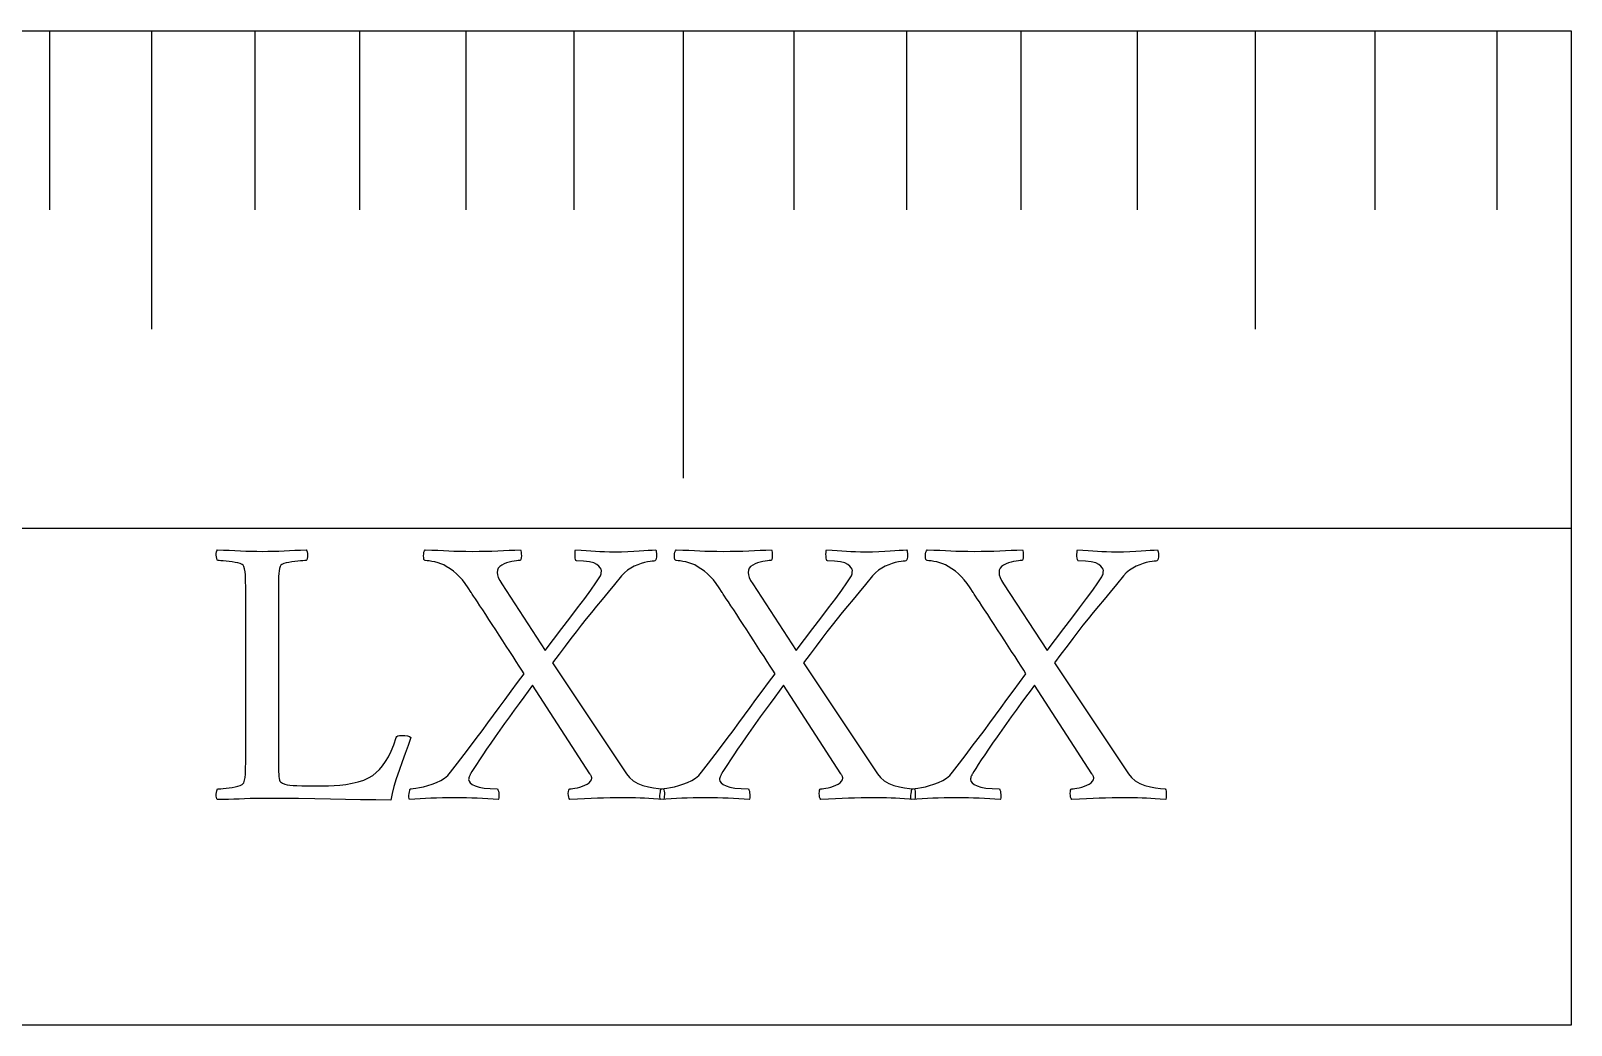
# Model space of a CAD drawing. Header units: millimetres. Extents: x -82 to 82, y -8 to 8.
# Drawn here: x 64.61 to 82.5, y -5.78 to 5.78 of the extents above; entities that cross this region are included whole.
import ezdxf

# ---------------------------------------------------------------- set-up
doc = ezdxf.new("R2010")
doc.units = ezdxf.units.MM
for name, color, linetype in [('CUT_OUTER', 1, 'Continuous'), ('ENGRAVE', 7, 'Continuous'), ('ENGRAVE_FINE', 8, 'Continuous'), ('GUIDE', 3, 'Continuous'), ('TEXT', 5, 'Continuous')]:
    doc.layers.add(name, color=color, linetype=linetype)

msp = doc.modelspace()

# ---------------------------------------------------------------- linework, layer by layer
at = {"layer": 'CUT_OUTER'}
msp.add_lwpolyline([(5.6529, 5.775), (82.5, 5.775), (82.5, -5.775), (5.6529, -5.775)], dxfattribs=at)
at = {"layer": 'ENGRAVE'}
for points in [[(66.0093, 5.775), (66.0093, 2.31)], [(72.1835, 5.775), (72.1835, 0.5775)], [(78.8274, 5.775), (78.8274, 2.31)]]:
    msp.add_lwpolyline(points, dxfattribs=at)
at = {"layer": 'ENGRAVE_FINE'}
for points in [[(64.8245, 5.775), (64.8245, 3.696)], [(67.2101, 5.775), (67.2101, 3.696)], [(68.4274, 5.775), (68.4274, 3.696)], [(69.6617, 5.775), (69.6617, 3.696)], [(70.9135, 5.775), (70.9135, 3.696)], [(73.4723, 5.775), (73.4723, 3.696)], [(74.7804, 5.775), (74.7804, 3.696)], [(76.1085, 5.775), (76.1085, 3.696)], [(77.4573, 5.775), (77.4573, 3.696)], [(80.2196, 5.775), (80.2196, 3.696)], [(81.6347, 5.775), (81.6347, 3.696)]]:
    msp.add_lwpolyline(points, dxfattribs=at)
at = {"layer": 'GUIDE'}
msp.add_lwpolyline([(-82.5, 0), (82.5, 0)], dxfattribs=at)
at = {"layer": 'TEXT'}
for points in [[(67.4846, -2.6364), (67.4846, -2.6414), (67.4846, -2.6476), (67.4846, -2.6548), (67.4846, -2.6632), (67.4846, -2.6849), (67.4846, -2.7096), (67.4846, -2.7374), (67.4846, -2.7683), (67.4848, -2.8), (67.4857, -2.8303), (67.4871, -2.8592), (67.489, -2.8868), (67.4918, -2.9108), (67.4957, -2.9292), (67.5008, -2.9421), (67.5069, -2.9493), (67.5305, -2.9635), (67.5567, -2.9745), (67.5853, -2.9825), (67.6165, -2.9874), (67.6535, -2.9903), (67.6997, -2.9924), (67.7552, -2.9936), (67.8199, -2.9941), (68.0658, -2.9941), (68.1299, -2.9922), (68.1971, -2.9868), (68.2674, -2.9777), (68.3407, -2.965), (68.4119, -2.9484), (68.4754, -2.9276), (68.5315, -2.9025), (68.5799, -2.8733), (68.6195, -2.8415), (68.6576, -2.804), (68.6944, -2.761), (68.7297, -2.7124), (68.7634, -2.6565), (68.7951, -2.5917), (68.8249, -2.5179), (68.8527, -2.4352), (68.8599, -2.4235), (68.8728, -2.4151), (68.8912, -2.41), (68.9153, -2.4084), (68.9522, -2.41), (68.9823, -2.4151), (69.0058, -2.4235), (69.0226, -2.4352), (68.9906, -2.526), (68.9572, -2.6196), (68.9224, -2.716), (68.8862, -2.8152), (68.8525, -2.9122), (68.8253, -3.0019), (68.8045, -3.0843), (68.7901, -3.1595), (68.6138, -3.1589), (68.438, -3.1572), (68.2628, -3.1545), (68.0881, -3.1505), (67.9082, -3.1466), (67.717, -3.1438), (67.5147, -3.1422), (67.3012, -3.1416), (67.2272, -3.142), (67.1571, -3.1433), (67.0908, -3.1454), (67.0285, -3.1483), (66.9676, -3.1512), (66.9056, -3.1533), (66.8424, -3.1546), (66.7781, -3.155), (66.7705, -3.1444), (66.7653, -3.1304), (66.7626, -3.1131), (66.7625, -3.0924), (66.7643, -3.0717), (66.7675, -3.0544), (66.7721, -3.0404), (66.7781, -3.0298), (66.7944, -3.0294), (66.8161, -3.0281), (66.8435, -3.0261), (66.8765, -3.0231), (66.9119, -3.0191), (66.9464, -3.0136), (66.98, -3.0068), (67.0129, -2.9985), (67.0415, -2.9893), (67.0626, -2.9795), (67.0762, -2.9692), (67.0822, -2.9583), (67.0901, -2.9295), (67.0961, -2.8968), (67.1002, -2.8602), (67.1023, -2.8197), (67.1033, -2.7764), (67.104, -2.7314), (67.1044, -2.6847), (67.1045, -2.6364), (67.1045, -0.772), (67.1044, -0.7235), (67.104, -0.6764), (67.1033, -0.6307), (67.1023, -0.5864), (67.1002, -0.5449), (67.0961, -0.5076), (67.0901, -0.4745), (67.0822, -0.4456), (67.0762, -0.433), (67.0626, -0.4221), (67.0415, -0.4129), (67.0129, -0.4054), (66.98, -0.3991), (66.9464, -0.3936), (66.9119, -0.389), (66.8765, -0.3852), (66.8435, -0.3823), (66.8161, -0.3802), (66.7944, -0.379), (66.7781, -0.3785), (66.7721, -0.3679), (66.7675, -0.354), (66.7643, -0.3366), (66.7625, -0.3159), (66.7626, -0.2953), (66.7653, -0.2779), (66.7705, -0.264), (66.7781, -0.2534), (66.8449, -0.2557), (66.9112, -0.2584), (66.9768, -0.2613), (67.0419, -0.2645), (67.1065, -0.2675), (67.1705, -0.2696), (67.2339, -0.2708), (67.2968, -0.2712), (67.3612, -0.2708), (67.4248, -0.2696), (67.4875, -0.2675), (67.5494, -0.2645), (67.6116, -0.2613), (67.6751, -0.2584), (67.7401, -0.2557), (67.8065, -0.2534), (67.8142, -0.264), (67.8193, -0.2779), (67.822, -0.2953), (67.8221, -0.3159), (67.8203, -0.3366), (67.8171, -0.354), (67.8125, -0.3679), (67.8065, -0.3785), (67.7903, -0.379), (67.7685, -0.3802), (67.7411, -0.3823), (67.7081, -0.3852), (67.6729, -0.389), (67.6388, -0.3936), (67.6058, -0.3991), (67.574, -0.4054), (67.546, -0.4129), (67.5248, -0.4221), (67.5103, -0.433), (67.5024, -0.4456), (67.4964, -0.4696), (67.4918, -0.497), (67.4886, -0.5278), (67.4868, -0.5619), (67.4858, -0.5985), (67.4851, -0.6367), (67.4847, -0.6767), (67.4846, -0.7183), (67.4846, -0.725), (67.4846, -0.7317), (67.4846, -0.7385), (67.4846, -0.7452), (67.4846, -0.7519), (67.4846, -0.7586), (67.4846, -0.7653), (67.4846, -0.772)], [(69.7379, -0.2712), (69.8167, -0.2708), (69.8922, -0.2696), (69.9643, -0.2675), (70.033, -0.2645), (70.0998, -0.2613), (70.166, -0.2584), (70.2317, -0.2557), (70.2968, -0.2534), (70.3007, -0.2645), (70.3035, -0.2802), (70.3052, -0.3003), (70.3057, -0.3249), (70.3046, -0.3484), (70.3013, -0.3651), (70.2957, -0.3752), (70.2879, -0.3785), (70.2703, -0.3792), (70.2487, -0.3813), (70.2233, -0.3848), (70.194, -0.3897), (70.1632, -0.3964), (70.1336, -0.4054), (70.1051, -0.4165), (70.0777, -0.43), (70.0542, -0.4463), (70.0375, -0.4663), (70.0274, -0.4899), (70.0241, -0.5171), (70.0274, -0.5437), (70.0375, -0.5741), (70.0542, -0.6085), (70.0777, -0.6468), (70.5829, -1.4247), (70.6802, -1.2948), (70.7752, -1.1688), (70.868, -1.0467), (70.9585, -0.9285), (71.0418, -0.8187), (71.1127, -0.7217), (71.1714, -0.6376), (71.2178, -0.5663), (71.2238, -0.5551), (71.2284, -0.544), (71.2316, -0.5328), (71.2335, -0.5216), (71.2344, -0.5116), (71.2351, -0.5037), (71.2356, -0.4981), (71.2357, -0.4948), (71.2323, -0.4786), (71.2223, -0.4613), (71.2055, -0.4428), (71.182, -0.4233), (71.1471, -0.4056), (71.096, -0.3931), (71.0286, -0.3855), (70.9451, -0.383), (70.9391, -0.3778), (70.9345, -0.3668), (70.9313, -0.3499), (70.9294, -0.3271), (70.929, -0.3032), (70.93, -0.283), (70.9324, -0.2663), (70.9361, -0.2534), (70.9992, -0.2577), (71.0585, -0.2617), (71.1143, -0.2655), (71.1664, -0.269), (71.218, -0.2719), (71.272, -0.274), (71.3286, -0.2753), (71.3877, -0.2757), (71.4693, -0.2752), (71.5442, -0.2735), (71.6124, -0.2707), (71.6739, -0.2668), (71.7295, -0.2626), (71.78, -0.2589), (71.8256, -0.2559), (71.8661, -0.2534), (71.8702, -0.264), (71.8734, -0.2779), (71.8757, -0.2953), (71.8773, -0.3159), (71.8769, -0.3369), (71.8734, -0.3551), (71.8668, -0.3704), (71.8572, -0.383), (71.845, -0.3837), (71.8264, -0.3858), (71.8014, -0.3893), (71.77, -0.3942), (71.7345, -0.4015), (71.6973, -0.4121), (71.6585, -0.426), (71.618, -0.4434), (71.5776, -0.4647), (71.5392, -0.4909), (71.5027, -0.5218), (71.4682, -0.5574), (71.3881, -0.6546), (71.3134, -0.7452), (71.2439, -0.829), (71.1798, -0.9061), (71.1188, -0.9802), (71.0585, -1.0548), (70.9992, -1.1299), (70.9406, -1.2057), (70.88, -1.2853), (70.8143, -1.3722), (70.7436, -1.4664), (70.6679, -1.5678), (71.5263, -2.8555), (71.5618, -2.899), (71.6057, -2.9359), (71.6579, -2.9661), (71.7186, -2.9896), (71.782, -3.0072), (71.8426, -3.0198), (71.9005, -3.0273), (71.9555, -3.0298), (71.9613, -3.0407), (71.965, -3.0555), (71.9668, -3.0743), (71.9667, -3.0969), (71.9654, -3.119), (71.9639, -3.136), (71.9621, -3.148), (71.96, -3.155), (71.8974, -3.1507), (71.8393, -3.1466), (71.7856, -3.1429), (71.7364, -3.1394), (71.687, -3.1364), (71.6325, -3.1343), (71.573, -3.1331), (71.5084, -3.1327), (71.4197, -3.1331), (71.3369, -3.1343), (71.2599, -3.1364), (71.1888, -3.1394), (71.1176, -3.1429), (71.0407, -3.1466), (70.9578, -3.1507), (70.8691, -3.155), (70.8613, -3.1438), (70.8557, -3.1282), (70.8523, -3.1081), (70.8512, -3.0835), (70.8523, -3.06), (70.8557, -3.0432), (70.8613, -3.0332), (70.8691, -3.0298), (70.8846, -3.029), (70.9043, -3.0265), (70.9282, -3.0223), (70.9563, -3.0164), (70.986, -3.0087), (71.0149, -2.9991), (71.043, -2.9875), (71.0703, -2.9739), (71.0937, -2.9587), (71.1105, -2.9421), (71.1206, -2.9241), (71.1239, -2.9046), (71.1235, -2.8997), (71.1222, -2.894), (71.1202, -2.8875), (71.1172, -2.88), (71.1137, -2.8726), (71.11, -2.8661), (71.1059, -2.8603), (71.1016, -2.8555), (70.4354, -1.8271), (70.3852, -1.8938), (70.3331, -1.9641), (70.2791, -2.038), (70.223, -2.1155), (70.1664, -2.1945), (70.1107, -2.2726), (70.0558, -2.3498), (70.0017, -2.4262), (69.95, -2.5), (69.9022, -2.5693), (69.8584, -2.6341), (69.8184, -2.6945), (69.7835, -2.7482), (69.7547, -2.7929), (69.7321, -2.8286), (69.7156, -2.8555), (69.7131, -2.8605), (69.71, -2.8666), (69.7064, -2.8739), (69.7022, -2.8823), (69.6982, -2.8915), (69.6955, -2.9013), (69.6938, -2.9116), (69.6932, -2.9225), (69.698, -2.9422), (69.7122, -2.9611), (69.736, -2.9791), (69.7692, -2.9963), (69.8139, -3.011), (69.8721, -3.0214), (69.9436, -3.0277), (70.0285, -3.0298), (70.0345, -3.0407), (70.0392, -3.0555), (70.0424, -3.0743), (70.0442, -3.0969), (70.0446, -3.119), (70.0436, -3.136), (70.0413, -3.148), (70.0375, -3.155), (69.9768, -3.1507), (69.9156, -3.1466), (69.8539, -3.1429), (69.7916, -3.1394), (69.7293, -3.1364), (69.6675, -3.1343), (69.6063, -3.1331), (69.5457, -3.1327), (69.4638, -3.1331), (69.3881, -3.1343), (69.3185, -3.1364), (69.2551, -3.1394), (69.1941, -3.1429), (69.1321, -3.1466), (69.069, -3.1507), (69.0047, -3.155), (69.0012, -3.1423), (68.9997, -3.1265), (69.0001, -3.1076), (69.0025, -3.0857), (69.0057, -3.0646), (69.0086, -3.0483), (69.0113, -3.0367), (69.0136, -3.0298), (69.0272, -3.0288), (69.05, -3.0259), (69.082, -3.021), (69.1232, -3.0142), (69.1698, -3.0047), (69.2182, -2.9918), (69.2682, -2.9756), (69.3199, -2.9561), (69.3695, -2.9327), (69.4132, -2.9052), (69.4511, -2.8735), (69.4831, -2.8376), (69.5638, -2.7325), (69.6407, -2.6319), (69.7136, -2.5358), (69.7826, -2.4441), (69.8496, -2.3546), (69.9162, -2.2647), (69.9826, -2.1746), (70.0487, -2.0842), (70.1161, -1.9919), (70.1867, -1.8959), (70.2603, -1.7963), (70.337, -1.693), (70.3106, -1.6504), (70.2806, -1.603), (70.2469, -1.5509), (70.2096, -1.494), (70.1702, -1.4341), (70.1303, -1.3728), (70.0897, -1.31), (70.0487, -1.2459), (70.0079, -1.1822), (69.9682, -1.1207), (69.9296, -1.0615), (69.8922, -1.0045), (69.857, -0.9511), (69.8251, -0.9028), (69.7966, -0.8595), (69.7715, -0.8212), (69.7509, -0.7899), (69.7362, -0.7675), (69.7274, -0.7541), (69.7245, -0.7496), (69.6892, -0.6946), (69.6547, -0.6457), (69.621, -0.6029), (69.5881, -0.5663), (69.5542, -0.5336), (69.5172, -0.5026), (69.4771, -0.4733), (69.4339, -0.4456), (69.4039, -0.429), (69.3719, -0.4149), (69.3379, -0.4033), (69.302, -0.3942), (69.2672, -0.3873), (69.2366, -0.3825), (69.2102, -0.3795), (69.188, -0.3785), (69.1802, -0.3752), (69.1746, -0.3651), (69.1712, -0.3484), (69.1701, -0.3249), (69.1712, -0.3003), (69.1746, -0.2802), (69.1802, -0.2645), (69.188, -0.2534), (69.2655, -0.2557), (69.3372, -0.2584), (69.403, -0.2613), (69.463, -0.2645), (69.5229, -0.2675), (69.5887, -0.2696), (69.6604, -0.2708), (69.7379, -0.2712)], [(72.653, -0.2712), (72.7318, -0.2708), (72.8072, -0.2696), (72.8793, -0.2675), (72.9481, -0.2645), (73.0149, -0.2613), (73.0811, -0.2584), (73.1468, -0.2557), (73.2119, -0.2534), (73.2158, -0.2645), (73.2186, -0.2802), (73.2203, -0.3003), (73.2208, -0.3249), (73.2197, -0.3484), (73.2163, -0.3651), (73.2108, -0.3752), (73.2029, -0.3785), (73.1853, -0.3792), (73.1638, -0.3813), (73.1384, -0.3848), (73.109, -0.3897), (73.0783, -0.3964), (73.0487, -0.4054), (73.0202, -0.4165), (72.9928, -0.43), (72.9693, -0.4463), (72.9526, -0.4663), (72.9425, -0.4899), (72.9391, -0.5171), (72.9425, -0.5437), (72.9526, -0.5741), (72.9693, -0.6085), (72.9928, -0.6468), (73.498, -1.4247), (73.5953, -1.2948), (73.6903, -1.1688), (73.783, -1.0467), (73.8736, -0.9285), (73.9568, -0.8187), (74.0278, -0.7217), (74.0865, -0.6376), (74.1329, -0.5663), (74.1389, -0.5551), (74.1435, -0.544), (74.1467, -0.5328), (74.1485, -0.5216), (74.1495, -0.5116), (74.1502, -0.5037), (74.1506, -0.4981), (74.1508, -0.4948), (74.1474, -0.4786), (74.1374, -0.4613), (74.1206, -0.4428), (74.0971, -0.4233), (74.0622, -0.4056), (74.0111, -0.3931), (73.9437, -0.3855), (73.8602, -0.383), (73.8542, -0.3778), (73.8495, -0.3668), (73.8463, -0.3499), (73.8445, -0.3271), (73.8441, -0.3032), (73.8451, -0.283), (73.8474, -0.2663), (73.8512, -0.2534), (73.9142, -0.2577), (73.9736, -0.2617), (74.0294, -0.2655), (74.0815, -0.269), (74.133, -0.2719), (74.1871, -0.274), (74.2437, -0.2753), (74.3028, -0.2757), (74.3844, -0.2752), (74.4593, -0.2735), (74.5275, -0.2707), (74.5889, -0.2668), (74.6445, -0.2626), (74.6951, -0.2589), (74.7407, -0.2559), (74.7812, -0.2534), (74.7852, -0.264), (74.7884, -0.2779), (74.7908, -0.2953), (74.7924, -0.3159), (74.7919, -0.3369), (74.7884, -0.3551), (74.7819, -0.3704), (74.7722, -0.383), (74.7601, -0.3837), (74.7415, -0.3858), (74.7165, -0.3893), (74.6851, -0.3942), (74.6496, -0.4015), (74.6124, -0.4121), (74.5736, -0.426), (74.533, -0.4434), (74.4927, -0.4647), (74.4542, -0.4909), (74.4178, -0.5218), (74.3833, -0.5574), (74.3032, -0.6546), (74.2285, -0.7452), (74.159, -0.829), (74.0949, -0.9061), (74.0338, -0.9802), (73.9736, -1.0548), (73.9142, -1.1299), (73.8557, -1.2057), (73.7951, -1.2853), (73.7294, -1.3722), (73.6587, -1.4664), (73.583, -1.5678), (74.4414, -2.8555), (74.4769, -2.899), (74.5207, -2.9359), (74.573, -2.9661), (74.6336, -2.9896), (74.6971, -3.0072), (74.7577, -3.0198), (74.8155, -3.0273), (74.8706, -3.0298), (74.8763, -3.0407), (74.8801, -3.0555), (74.8819, -3.0743), (74.8818, -3.0969), (74.8805, -3.119), (74.879, -3.136), (74.8772, -3.148), (74.8751, -3.155), (74.8125, -3.1507), (74.7544, -3.1466), (74.7007, -3.1429), (74.6515, -3.1394), (74.6021, -3.1364), (74.5476, -3.1343), (74.4881, -3.1331), (74.4235, -3.1327), (74.3348, -3.1331), (74.2519, -3.1343), (74.1749, -3.1364), (74.1038, -3.1394), (74.0327, -3.1429), (73.9557, -3.1466), (73.8729, -3.1507), (73.7842, -3.155), (73.7763, -3.1438), (73.7707, -3.1282), (73.7674, -3.1081), (73.7663, -3.0835), (73.7674, -3.06), (73.7707, -3.0432), (73.7763, -3.0332), (73.7842, -3.0298), (73.7997, -3.029), (73.8194, -3.0265), (73.8433, -3.0223), (73.8713, -3.0164), (73.9011, -3.0087), (73.93, -2.9991), (73.9581, -2.9875), (73.9853, -2.9739), (74.0088, -2.9587), (74.0256, -2.9421), (74.0356, -2.9241), (74.039, -2.9046), (74.0386, -2.8997), (74.0373, -2.894), (74.0352, -2.8875), (74.0323, -2.88), (74.0288, -2.8726), (74.025, -2.8661), (74.021, -2.8603), (74.0166, -2.8555), (73.3505, -1.8271), (73.3003, -1.8938), (73.2482, -1.9641), (73.1941, -2.038), (73.1381, -2.1155), (73.0815, -2.1945), (73.0258, -2.2726), (72.9709, -2.3498), (72.9168, -2.4262), (72.8651, -2.5), (72.8173, -2.5693), (72.7734, -2.6341), (72.7335, -2.6945), (72.6985, -2.7482), (72.6698, -2.7929), (72.6471, -2.8286), (72.6306, -2.8555), (72.6281, -2.8605), (72.6251, -2.8666), (72.6214, -2.8739), (72.6172, -2.8823), (72.6133, -2.8915), (72.6105, -2.9013), (72.6088, -2.9116), (72.6083, -2.9225), (72.613, -2.9422), (72.6273, -2.9611), (72.651, -2.9791), (72.6843, -2.9963), (72.729, -3.011), (72.7871, -3.0214), (72.8587, -3.0277), (72.9436, -3.0298), (72.9496, -3.0407), (72.9542, -3.0555), (72.9574, -3.0743), (72.9593, -3.0969), (72.9597, -3.119), (72.9587, -3.136), (72.9563, -3.148), (72.9526, -3.155), (72.8919, -3.1507), (72.8307, -3.1466), (72.769, -3.1429), (72.7066, -3.1394), (72.6443, -3.1364), (72.5826, -3.1343), (72.5214, -3.1331), (72.4607, -3.1327), (72.3789, -3.1331), (72.3031, -3.1343), (72.2336, -3.1364), (72.1701, -3.1394), (72.1092, -3.1429), (72.0472, -3.1466), (71.984, -3.1507), (71.9198, -3.155), (71.9163, -3.1423), (71.9147, -3.1265), (71.9151, -3.1076), (71.9175, -3.0857), (71.9207, -3.0646), (71.9237, -3.0483), (71.9263, -3.0367), (71.9287, -3.0298), (71.9423, -3.0288), (71.965, -3.0259), (71.997, -3.021), (72.0382, -3.0142), (72.0849, -3.0047), (72.1332, -2.9918), (72.1833, -2.9756), (72.235, -2.9561), (72.2846, -2.9327), (72.3283, -2.9052), (72.3662, -2.8735), (72.3982, -2.8376), (72.4789, -2.7325), (72.5558, -2.6319), (72.6287, -2.5358), (72.6977, -2.4441), (72.7646, -2.3546), (72.8313, -2.2647), (72.8976, -2.1746), (72.9637, -2.0842), (73.0312, -1.9919), (73.1018, -1.8959), (73.1754, -1.7963), (73.2521, -1.693), (73.2257, -1.6504), (73.1957, -1.603), (73.162, -1.5509), (73.1247, -1.494), (73.0853, -1.4341), (73.0453, -1.3728), (73.0048, -1.31), (72.9637, -1.2459), (72.9229, -1.1822), (72.8833, -1.1207), (72.8447, -1.0615), (72.8072, -1.0045), (72.772, -0.9511), (72.7402, -0.9028), (72.7117, -0.8595), (72.6865, -0.8212), (72.666, -0.7899), (72.6513, -0.7675), (72.6425, -0.7541), (72.6396, -0.7496), (72.6042, -0.6946), (72.5697, -0.6457), (72.5361, -0.6029), (72.5032, -0.5663), (72.4693, -0.5336), (72.4322, -0.5026), (72.3921, -0.4733), (72.349, -0.4456), (72.3189, -0.429), (72.2869, -0.4149), (72.253, -0.4033), (72.2171, -0.3942), (72.1823, -0.3873), (72.1517, -0.3825), (72.1253, -0.3795), (72.1031, -0.3785), (72.0952, -0.3752), (72.0897, -0.3651), (72.0863, -0.3484), (72.0852, -0.3249), (72.0863, -0.3003), (72.0897, -0.2802), (72.0952, -0.2645), (72.1031, -0.2534), (72.1806, -0.2557), (72.2523, -0.2584), (72.3181, -0.2613), (72.378, -0.2645), (72.438, -0.2675), (72.5038, -0.2696), (72.5755, -0.2708), (72.653, -0.2712)], [(75.5681, -0.2712), (75.6469, -0.2708), (75.7223, -0.2696), (75.7944, -0.2675), (75.8632, -0.2645), (75.9299, -0.2613), (75.9962, -0.2584), (76.0618, -0.2557), (76.1269, -0.2534), (76.1309, -0.2645), (76.1336, -0.2802), (76.1353, -0.3003), (76.1359, -0.3249), (76.1348, -0.3484), (76.1314, -0.3651), (76.1258, -0.3752), (76.118, -0.3785), (76.1004, -0.3792), (76.0789, -0.3813), (76.0534, -0.3848), (76.0241, -0.3897), (75.9934, -0.3964), (75.9637, -0.4054), (75.9352, -0.4165), (75.9079, -0.43), (75.8844, -0.4463), (75.8676, -0.4663), (75.8576, -0.4899), (75.8542, -0.5171), (75.8576, -0.5437), (75.8676, -0.5741), (75.8844, -0.6085), (75.9079, -0.6468), (76.4131, -1.4247), (76.5103, -1.2948), (76.6053, -1.1688), (76.6981, -1.0467), (76.7886, -0.9285), (76.8719, -0.8187), (76.9429, -0.7217), (77.0016, -0.6376), (77.048, -0.5663), (77.054, -0.5551), (77.0586, -0.544), (77.0618, -0.5328), (77.0636, -0.5216), (77.0646, -0.5116), (77.0653, -0.5037), (77.0657, -0.4981), (77.0658, -0.4948), (77.0625, -0.4786), (77.0524, -0.4613), (77.0357, -0.4428), (77.0122, -0.4233), (76.9773, -0.4056), (76.9261, -0.3931), (76.8588, -0.3855), (76.7752, -0.383), (76.7692, -0.3778), (76.7646, -0.3668), (76.7614, -0.3499), (76.7596, -0.3271), (76.7592, -0.3032), (76.7601, -0.283), (76.7625, -0.2663), (76.7663, -0.2534), (76.8293, -0.2577), (76.8887, -0.2617), (76.9444, -0.2655), (76.9965, -0.269), (77.0481, -0.2719), (77.1022, -0.274), (77.1588, -0.2753), (77.2179, -0.2757), (77.2995, -0.2752), (77.3743, -0.2735), (77.4425, -0.2707), (77.504, -0.2668), (77.5596, -0.2626), (77.6102, -0.2589), (77.6557, -0.2559), (77.6962, -0.2534), (77.7003, -0.264), (77.7035, -0.2779), (77.7059, -0.2953), (77.7074, -0.3159), (77.707, -0.3369), (77.7035, -0.3551), (77.6969, -0.3704), (77.6873, -0.383), (77.6752, -0.3837), (77.6566, -0.3858), (77.6316, -0.3893), (77.6001, -0.3942), (77.5646, -0.4015), (77.5275, -0.4121), (77.4886, -0.426), (77.4481, -0.4434), (77.4077, -0.4647), (77.3693, -0.4909), (77.3328, -0.5218), (77.2983, -0.5574), (77.2183, -0.6546), (77.1435, -0.7452), (77.0741, -0.829), (77.01, -0.9061), (76.9489, -0.9802), (76.8887, -1.0548), (76.8293, -1.1299), (76.7708, -1.2057), (76.7101, -1.2853), (76.6445, -1.3722), (76.5738, -1.4664), (76.498, -1.5678), (77.3565, -2.8555), (77.3919, -2.899), (77.4358, -2.9359), (77.4881, -2.9661), (77.5487, -2.9896), (77.6121, -3.0072), (77.6728, -3.0198), (77.7306, -3.0273), (77.7857, -3.0298), (77.7914, -3.0407), (77.7952, -3.0555), (77.797, -3.0743), (77.7968, -3.0969), (77.7956, -3.119), (77.7941, -3.136), (77.7922, -3.148), (77.7901, -3.155), (77.7275, -3.1507), (77.6694, -3.1466), (77.6158, -3.1429), (77.5666, -3.1394), (77.5171, -3.1364), (77.4626, -3.1343), (77.4031, -3.1331), (77.3386, -3.1327), (77.2499, -3.1331), (77.167, -3.1343), (77.09, -3.1364), (77.0189, -3.1394), (76.9478, -3.1429), (76.8708, -3.1466), (76.7879, -3.1507), (76.6992, -3.155), (76.6914, -3.1438), (76.6858, -3.1282), (76.6825, -3.1081), (76.6813, -3.0835), (76.6825, -3.06), (76.6858, -3.0432), (76.6914, -3.0332), (76.6992, -3.0298), (76.7147, -3.029), (76.7344, -3.0265), (76.7583, -3.0223), (76.7864, -3.0164), (76.8162, -3.0087), (76.8451, -2.9991), (76.8732, -2.9875), (76.9004, -2.9739), (76.9239, -2.9587), (76.9407, -2.9421), (76.9507, -2.9241), (76.9541, -2.9046), (76.9536, -2.8997), (76.9524, -2.894), (76.9503, -2.8875), (76.9474, -2.88), (76.9439, -2.8726), (76.9401, -2.8661), (76.936, -2.8603), (76.9317, -2.8555), (76.2655, -1.8271), (76.2154, -1.8938), (76.1633, -1.9641), (76.1092, -2.038), (76.0532, -2.1155), (75.9966, -2.1945), (75.9408, -2.2726), (75.8859, -2.3498), (75.8319, -2.4262), (75.7802, -2.5), (75.7324, -2.5693), (75.6885, -2.6341), (75.6485, -2.6945), (75.6136, -2.7482), (75.5848, -2.7929), (75.5622, -2.8286), (75.5457, -2.8555), (75.5432, -2.8605), (75.5401, -2.8666), (75.5365, -2.8739), (75.5323, -2.8823), (75.5284, -2.8915), (75.5256, -2.9013), (75.5239, -2.9116), (75.5234, -2.9225), (75.5281, -2.9422), (75.5424, -2.9611), (75.5661, -2.9791), (75.5994, -2.9963), (75.6441, -3.011), (75.7022, -3.0214), (75.7737, -3.0277), (75.8587, -3.0298), (75.8647, -3.0407), (75.8693, -3.0555), (75.8725, -3.0743), (75.8743, -3.0969), (75.8747, -3.119), (75.8738, -3.136), (75.8714, -3.148), (75.8676, -3.155), (75.807, -3.1507), (75.7458, -3.1466), (75.684, -3.1429), (75.6217, -3.1394), (75.5594, -3.1364), (75.4977, -3.1343), (75.4365, -3.1331), (75.3758, -3.1327), (75.2939, -3.1331), (75.2182, -3.1343), (75.1486, -3.1364), (75.0852, -3.1394), (75.0243, -3.1429), (74.9623, -3.1466), (74.8991, -3.1507), (74.8348, -3.155), (74.8313, -3.1423), (74.8298, -3.1265), (74.8302, -3.1076), (74.8326, -3.0857), (74.8358, -3.0646), (74.8387, -3.0483), (74.8414, -3.0367), (74.8438, -3.0298), (74.8573, -3.0288), (74.8801, -3.0259), (74.9121, -3.021), (74.9533, -3.0142), (75, -3.0047), (75.0483, -2.9918), (75.0983, -2.9756), (75.15, -2.9561), (75.1996, -2.9327), (75.2434, -2.9052), (75.2812, -2.8735), (75.3132, -2.8376), (75.394, -2.7325), (75.4708, -2.6319), (75.5438, -2.5358), (75.6128, -2.4441), (75.6797, -2.3546), (75.7463, -2.2647), (75.8127, -2.1746), (75.8788, -2.0842), (75.9463, -1.9919), (76.0168, -1.8959), (76.0905, -1.7963), (76.1672, -1.693), (76.1408, -1.6504), (76.1107, -1.603), (76.0771, -1.5509), (76.0398, -1.494), (76.0004, -1.4341), (75.9604, -1.3728), (75.9199, -1.31), (75.8788, -1.2459), (75.838, -1.1822), (75.7983, -1.1207), (75.7598, -1.0615), (75.7223, -1.0045), (75.6871, -0.9511), (75.6553, -0.9028), (75.6267, -0.8595), (75.6016, -0.8212), (75.5811, -0.7899), (75.5664, -0.7675), (75.5576, -0.7541), (75.5547, -0.7496), (75.5193, -0.6946), (75.4848, -0.6457), (75.4511, -0.6029), (75.4183, -0.5663), (75.3843, -0.5336), (75.3473, -0.5026), (75.3072, -0.4733), (75.264, -0.4456), (75.234, -0.429), (75.202, -0.4149), (75.1681, -0.4033), (75.1321, -0.3942), (75.0974, -0.3873), (75.0668, -0.3825), (75.0404, -0.3795), (75.0181, -0.3785), (75.0103, -0.3752), (75.0047, -0.3651), (75.0014, -0.3484), (75.0003, -0.3249), (75.0014, -0.3003), (75.0047, -0.2802), (75.0103, -0.2645), (75.0181, -0.2534), (75.0957, -0.2557), (75.1674, -0.2584), (75.2332, -0.2613), (75.2931, -0.2645), (75.353, -0.2675), (75.4188, -0.2696), (75.4905, -0.2708), (75.5681, -0.2712)]]:
    msp.add_lwpolyline(points, close=True, dxfattribs=at)

doc.saveas('drawing.dxf')
